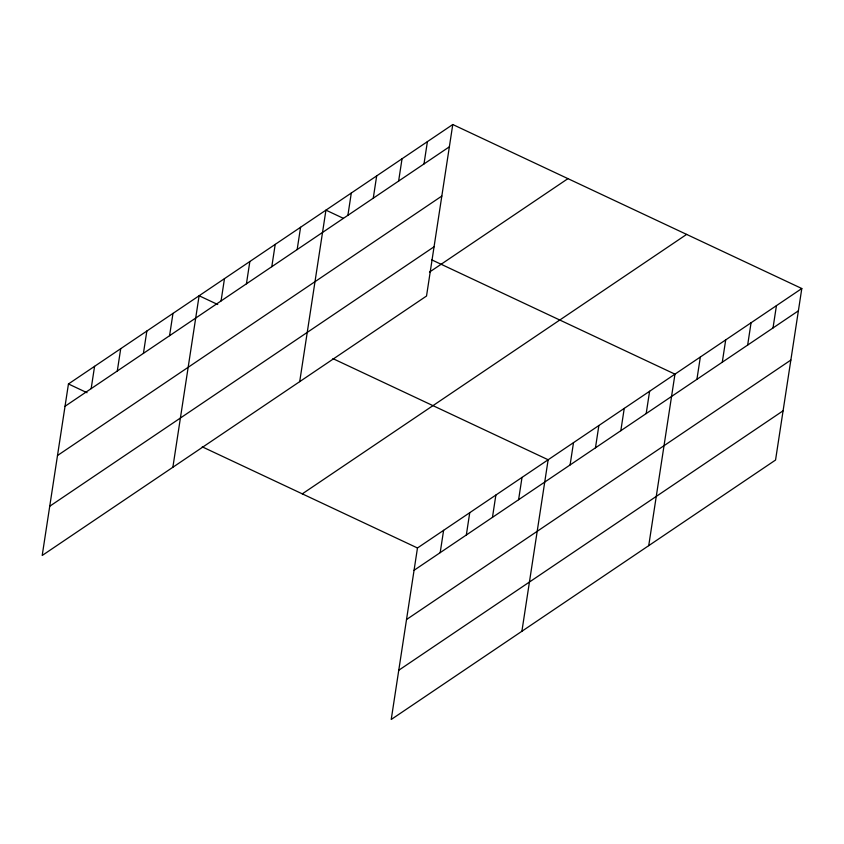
<?xml version="1.0" encoding="UTF-8"?>
<svg xmlns="http://www.w3.org/2000/svg" width="844" height="844" viewBox="0 0 844 844"><rect width="100%" height="100%" fill="white"/><g stroke="black" fill="none" stroke-linecap="round" stroke-linejoin="round"><path stroke-width="1.27" d="M452.774 124.522L68.448 383.967L42.2 555.479L426.526 296.022L452.774 124.522L801.8 288.521L775.552 460.033L391.226 719.478L417.474 547.978L801.8 288.521M91.163 388.641L94.581 366.328M117.295 371.001L120.713 348.688M143.427 353.351L146.845 331.048M169.57 335.712L172.978 313.398M172.872 467.259L199.11 295.759L217.731 304.505M221.065 300.949L224.483 278.636M246.427 283.827L249.845 261.513M271.8 266.693L275.207 244.38M297.162 249.571L300.58 227.258M299.704 381.646L325.942 210.135L343.392 218.343M347.897 215.325L351.304 193.012M373.259 198.203L376.677 175.89M398.621 181.08L402.039 158.767M423.994 163.958L427.402 141.644M440.188 552.651L443.606 530.338M466.331 535.001L469.739 512.688M492.463 517.361L495.871 495.048M518.596 499.722L522.014 477.409M521.898 631.27L548.146 459.758L332.905 358.626M570.09 464.949L573.509 442.636M595.463 447.826L598.871 425.513M620.825 430.704L624.244 408.39M646.188 413.581L649.606 391.268M648.73 545.646L674.968 374.145L431.811 259.889M696.922 379.336L700.341 357.023M722.285 362.203L725.703 339.9M747.657 345.08L751.065 322.767M773.02 327.957L776.438 305.644M65.03 406.281L449.356 146.824M57.497 455.517L441.823 196.061M49.733 506.242L434.059 246.786M429.501 272.106L567.949 178.643M302.289 493.856L686.626 234.4M414.056 570.291L798.382 310.835M406.523 619.528L790.849 360.072M398.758 670.252L783.095 410.796M68.448 383.967L87.059 392.724M202.243 446.845L417.474 547.978"/></g></svg>
